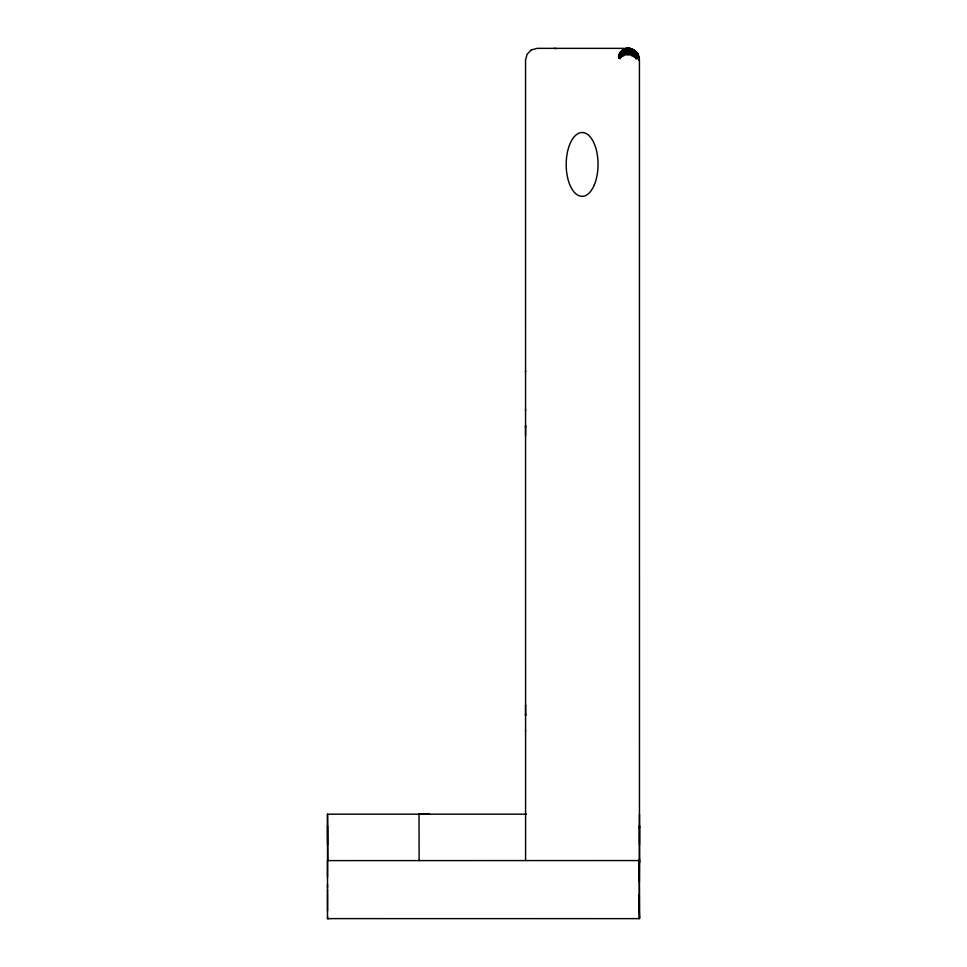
<?xml version="1.0" encoding="UTF-8"?>
<svg xmlns="http://www.w3.org/2000/svg" width="967" height="967" viewBox="0 0 967 967"><rect width="100%" height="100%" fill="white"/><g stroke="black" fill="none" stroke-linecap="round" stroke-linejoin="round"><path stroke-width="1.45" d="M328.913 918.638L327.523 918.638L327.511 884.104M327.511 844.771L327.511 814.19L526.447 814.178M327.511 892.565L327.511 910.829M327.511 826.108L327.511 887.694M638.703 894.777L639.501 918.638L327.511 918.614L327.511 916.559M525.577 731.209L525.577 730.303M525.577 705.076L525.577 715.471L525.577 714.117M525.552 435.96L525.565 425.565L525.565 426.918M525.552 409.537L525.552 410.806M525.565 371.908L525.565 370.639M639.489 858.599L639.38 881.59L639.054 879.39M639.477 844.759L639.489 814.178M639.489 862.576L639.489 825.818L639.489 827.982M327.511 889.616L327.511 891.767M633.361 49.776L634.751 50.743L628.949 48.423L630.146 48.604L625.613 49.051L622.869 52.109L621.394 57.258L618.832 56.666L619.146 54.2C622.784 45.582 635.222 47.395 638.305 55.433L635.682 51.444L633.615 49.97L630.146 48.604L625.504 48.773L631.246 48.882L636.721 52.496L632.382 49.365L628.792 48.386L633.639 49.909L638.256 54.962C636.081 50.127 630.109 47.202 625.008 48.882C631.548 46.525 640.468 52.834 638.752 60.002C639.912 53.717 633.893 48.217 627.837 48.35L537.144 48.362L531.342 49.946M636.745 52.544C633.47 48.966 640.335 57.633 639.284 60.002L637.833 54.974L622.845 54.563L620.04 53.511L622.833 49.958L625.335 48.821L632.297 49.244M620.149 52.544L627.837 48.35L627.559 54.599L630.315 51.311L630.472 49.16C625.311 46.513 620.318 51.65 618.409 56.038L618.832 56.666C623.836 51.36 631.233 43.442 632.756 55.868L638.365 56.207L639.38 59.072L637.906 54.2M628.296 48.483L627.583 50.441L618.578 58.443L628.405 48.737L624.211 49.305L632.938 49.825L635.404 51.239M622.833 49.958C628.598 45.667 634.678 51.287 635.416 57.319C636.975 56.267 641.048 58.503 638.256 58.745C639.852 52.774 631.608 47.456 627.365 48.688M632.539 49.462C622.978 45.389 639.054 51.65 637.845 57.379C641.314 46.15 608.775 57.561 627.776 48.435M627.74 48.737L619.339 54.986L623.775 55.893L624.887 51.263L627.208 48.471L622.966 50.997L621.032 54.321L620.246 58.636L619.448 58.286C619.001 45.05 637.591 46.283 637.543 58.709L635.923 58.685L636.407 52.653M638.087 55.651L636.552 52.363M632.019 49.257L635.44 52.423L634.304 57.295L633.917 55.905C637.918 49.087 629.13 48.846 625.335 48.821M632.756 55.868L634.171 52.339L633.639 50.526C625.637 45.376 638.087 54.37 636.806 58.419C640.347 48.592 628.623 50.925 623.389 49.825M630.315 48.761L633.445 51.336L631.56 55.868L632.648 50.477L629.142 48.495L631.342 48.954M629.626 48.737L629.952 50.453L626.302 54.599C628.248 45.05 626.374 48.471 625.081 54.611L629.179 50.453L629.626 49.16L628.864 48.483L632.055 49.631L630.714 49.668M619.146 54.2L627.958 48.483L628.792 54.599L631.185 51.324L630.847 49.16L632.055 50.465L630.049 54.599L628.405 48.737M531.342 49.921L527.1 54.2L525.54 60.002L525.589 860.606M627.208 48.471L624.15 51.203L622.627 55.893C623.534 53.826 631.548 50.054 627.849 48.398L629.795 48.676M636.612 54.478L637.483 54.285M626.568 48.701L622.41 50.526L635.5 51.626L638.691 58.54M625.83 48.725L627.027 48.435L626.181 48.616M633.022 50.344L633.711 50.127L632.902 49.571M419.11 860.606L419.025 814.202L429.553 814.178M639.308 860.557L327.511 860.606L327.511 877.589M639.139 860.618L639.477 918.577L639.441 59.954M638.099 860.618L639.489 860.618M419.025 814.202L420.222 814.178M327.873 860.63L327.511 814.19M554.127 48.362L556.146 48.568M627.849 48.398L629.868 48.58M628.381 48.688L629.312 48.676M628.61 48.483L631.403 50.453L633.917 55.905M631.028 49.063L635.754 51.65M630.411 49.087L631.681 49.643L631.173 49.172M632.321 49.583L631.221 49.039L636.721 52.738M631.729 49.196L635.96 52.52L635.923 58.685M634.34 51.142L633.361 50.296L637.591 53.983M628.731 48.737L631.258 54.599M637.954 54.406C632.902 51.626 625.842 55.192 620.826 52.411M634.908 50.913L635.5 51.626M635.597 52.061L637.144 54.418M639.235 58.757L639.284 60.002M639.489 861.198L639.489 861.996M594.318 184.89A31.911 15.931 -89.9 0 0 584.89 132.999A31.911 15.931 -89.9 0 0 567.145 175.402A31.911 15.931 -89.9 0 0 594.318 184.89"/></g></svg>
